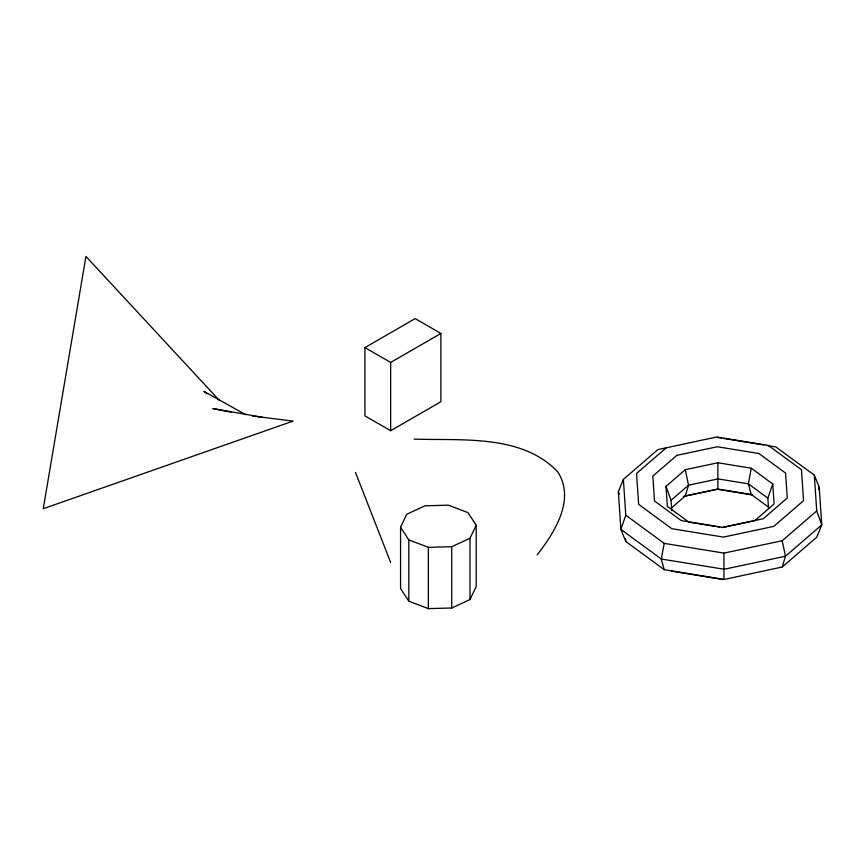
<?xml version="1.0" encoding="UTF-8"?>
<svg xmlns="http://www.w3.org/2000/svg" width="865" height="865" viewBox="0 0 865 865"><rect width="100%" height="100%" fill="white"/><g stroke="black" fill="none" stroke-linecap="round" stroke-linejoin="round"><path stroke-width="1.3" d="M671.078 508.242L685.296 495.959L717.874 489.039L717.874 462.764L751.274 468.214L772.748 483.957L774.099 503.981L754.799 520.633L722.232 527.564M666.364 447.692L636.554 473.425L638.63 504.36L671.813 528.688L723.421 537.1L773.732 526.396L803.553 500.662L801.466 469.727L768.282 445.41L716.685 436.987L657.897 449.605L623.384 479.394L625.784 515.216L664.201 543.371L661.293 559.017L664.201 569.646L723.951 579.388L723.951 553.113L782.209 540.722L816.722 510.934L814.311 475.112L775.894 446.956L766.606 445.443M751.274 468.214L748.366 483.859L751.274 494.488L768.455 507.074M685.296 495.959L688.529 485.2L685.296 469.695L717.874 462.764M671.813 571.192L723.421 579.615L782.209 566.997L785.442 556.238L782.209 540.722M625.784 515.216L620.886 529.391L625.784 541.49L664.201 569.646M768.542 508.512L767.85 498.132L772.748 483.957M818.398 489.568L819.22 487.211L814.311 475.112M819.22 487.211L821.75 524.893L785.442 556.238L724.156 569.267L661.293 559.017L620.886 529.391L618.345 491.709L623.384 479.394M400.571 527.25L406.766 514.232L425.039 505.798L448.416 505.171L467.954 512.599L476.193 525.239L476.193 586.535L469.998 599.564L451.725 607.998L428.359 608.614L408.81 601.186L400.571 588.546L400.571 527.25L408.81 539.89L408.81 601.186M469.998 599.564L469.998 538.268L476.193 525.239M537.122 554.973C554.487 532.526 575.679 499.765 557.709 471.847C521.898 433.971 461.564 440.739 414.151 439.117M688.821 522.114L667.348 506.371L665.996 486.346L685.296 469.695M671.727 510.685L671.035 500.305L688.529 485.2L718.069 478.918L748.366 483.859L767.85 498.132M782.209 566.997L816.722 537.208L821.75 524.893L816.722 510.934M364.933 347.6L415.168 318.59L440.891 333.447L440.891 401.717L390.656 430.716L364.933 415.87L364.933 347.6L390.656 362.446L440.891 333.447M408.81 539.89L428.359 547.318L451.725 546.702L469.998 538.268M683.361 496.488L717.334 489.255L752.388 494.975M252.364 416L293.073 421.093L43.25 508.707L85.938 256.386L219.461 400.527M717.474 437.43L721.464 438.079M724.113 438.512L763.946 445.01M717.874 489.039L751.274 494.488M690.108 522.33L714.522 526.309M717.085 526.731L719.658 527.142M664.201 543.371L723.951 553.113M262.214 417.233L212.812 408.561L231.096 412.183M245.617 414.649L203.902 391.337L206.951 393.791M355.493 472.441L390.677 562.531M665.996 486.346L671.035 500.305M618.345 491.709L619.264 494.25M625.611 538.83L625.784 541.49M451.725 546.702L451.725 607.998M428.359 547.318L428.359 608.614M390.656 362.446L390.656 430.716M676.83 455.368L652.826 476.085L654.502 500.986L681.22 520.568L722.762 527.347L763.265 518.73L787.269 498.013L785.593 473.101L758.886 453.519L717.334 446.751L676.83 455.368"/></g></svg>
